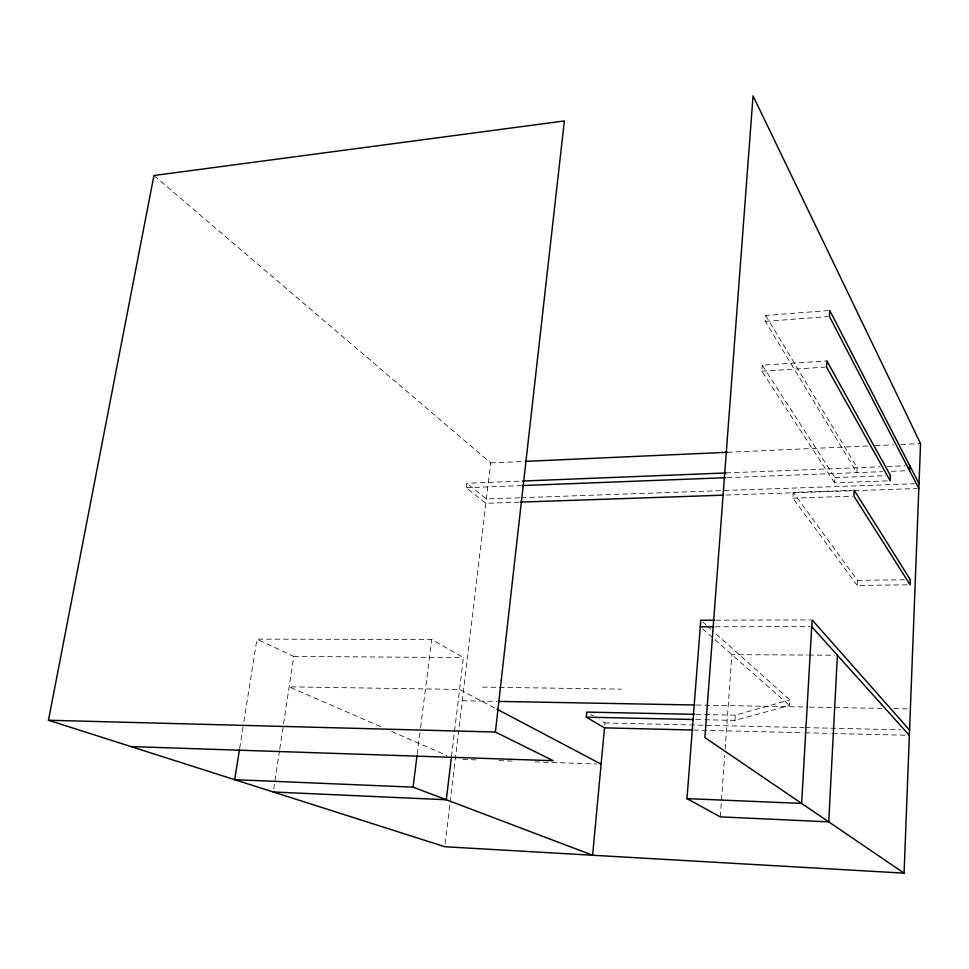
<?xml version="1.0" encoding="UTF-8"?>
<svg xmlns="http://www.w3.org/2000/svg" width="969" height="969" viewBox="0 0 969 969"><rect width="100%" height="100%" fill="white"/><g stroke="black" fill="none" stroke-linecap="round" stroke-linejoin="round"><path stroke-width="0.73" stroke-dasharray="4.84 3.63" d="M907.105 584.84L857.214 585.409L857.468 580.37L793.211 492.373L852.72 490.326M887.18 480.89L834.575 482.804L834.866 477.584L762.288 365.192L826.884 360.928M704.911 719.749L734.938 720.403L789.529 705.48L789.856 699.921L712.058 630.322M857.214 585.409L792.848 498.163L793.211 492.373M834.575 482.804L761.864 371.224L762.288 365.192M765.74 315.47L857.153 467.736L856.911 472.642L765.328 321.381L765.74 315.47L828.265 310.577M720.294 816.867L724.679 755.275M725.115 749.267L731.861 654.644L807.238 655.068M734.938 720.403L735.301 715.17L789.856 699.921M604.729 725.406L604.959 722.947L599.763 719.846M451.493 756.523L463.388 657.576L431.714 639.479L256.942 639.14L243.691 722.862M445.195 843.769L449.979 803.713M450.149 802.223L490.689 462.916L155.088 176.491M519.105 502.172L485.869 503.311L466.234 487.722L466.792 483.265L522.557 481.048M417.191 754.33L420.401 728.979M420.582 727.489L431.714 639.479M273.718 789.02L279.532 750.527M279.762 749.037L283.336 725.345M283.566 723.867L293.752 656.437L256.942 639.14M239.658 748.286L243.449 724.364M765.328 321.381L827.926 316.572M761.864 371.224L825.031 367.142M490.689 462.916L523.866 461.426M727.489 452.281L867.764 445.982M875.298 445.643L893.406 444.832M900.94 444.492L920.55 443.608M726.023 472.945L879.695 466.84M887.204 466.537L905.24 465.823M466.234 487.722L520.535 485.626M727.186 477.644L882.468 471.649M891.492 471.309L906.536 470.728M834.866 477.584L885.908 475.67M519.602 497.775L486.39 498.95L466.792 483.265M521.104 497.715L914.506 483.785M726.084 495.074L852.696 490.738M854.198 490.689L917.328 488.521M792.848 498.163L852.429 496.201M857.468 580.37L904.283 579.777M715.825 620.196L810.593 619.906M715.34 626.786L810.205 626.652M808.752 655.068L834.382 655.214M293.752 656.437L463.388 657.576M482.453 687.118L621.311 689.153M462.274 700.744L497.012 701.386M696.384 705.02L808.061 707.055M809.563 707.091L881.79 708.412M893.83 708.63L910.375 708.933M696.299 714.359L735.301 715.17M695.899 719.555L703.409 719.713M604.959 722.947L804.016 727.586M805.518 727.622L900.516 729.827M693.55 730.045L803.713 732.746M805.227 732.782L830.881 733.412M832.395 733.448L907.856 735.301M462.807 759.442L477.85 759.95M498.89 760.665L515.423 761.234M534.973 761.888L596.613 763.984M380.538 726.629L289.162 686.839L459.56 689.443L495.619 708.472M391.609 731.462L446.988 755.578M590.678 714.432L593.27 715.982M702.525 628.796L713.814 638.741M714.94 639.734L789.529 705.48M703.034 622.255L706.425 625.284M707.552 626.289L710.931 629.317"/><path stroke-width="1.45" d="M904.077 873.154L920.55 443.608L753.058 95.846L704.887 737.566L904.077 873.154L444.832 846.736L48.45 720.246L153.938 175.51L564.358 120.943L495.401 732.031L553.238 760.701L130.96 746.578M909.54 470.607L909.746 465.641M837.398 655.238L828.725 821.857L720.294 816.867L686.973 798.626L700.781 620.245L714.323 620.196M694.797 714.335L586.778 712.106L586.293 717.157L604.499 727.852L592.616 855.239L413.048 787.143L234.692 779.682L239.428 749.776M451.312 758.012L446.297 799.752L273.27 791.988M413.048 787.143L417.009 755.82M525.38 461.365L727.489 452.281M522.557 481.048L726.023 472.945M522.049 485.566L725.684 477.705M520.607 502.112L723.056 495.183M700.272 626.81L713.826 626.786M498.526 701.411L694.87 704.996M586.293 717.157L692.896 719.482M604.499 727.852L692.036 730.008M48.45 720.246L495.401 732.031M686.973 798.626L801.642 803.422L812.107 619.906L909.564 730.045M496.952 709.175L601.119 764.141M811.719 626.652L909.358 735.35M918.83 488.473L829.416 316.463L829.755 310.455L919.012 483.628M910.327 579.704L910.121 584.804L853.919 496.152L854.21 490.278L910.327 579.704M890.414 475.5L890.184 480.781L826.533 367.045L826.884 360.928L890.414 475.5"/></g></svg>
